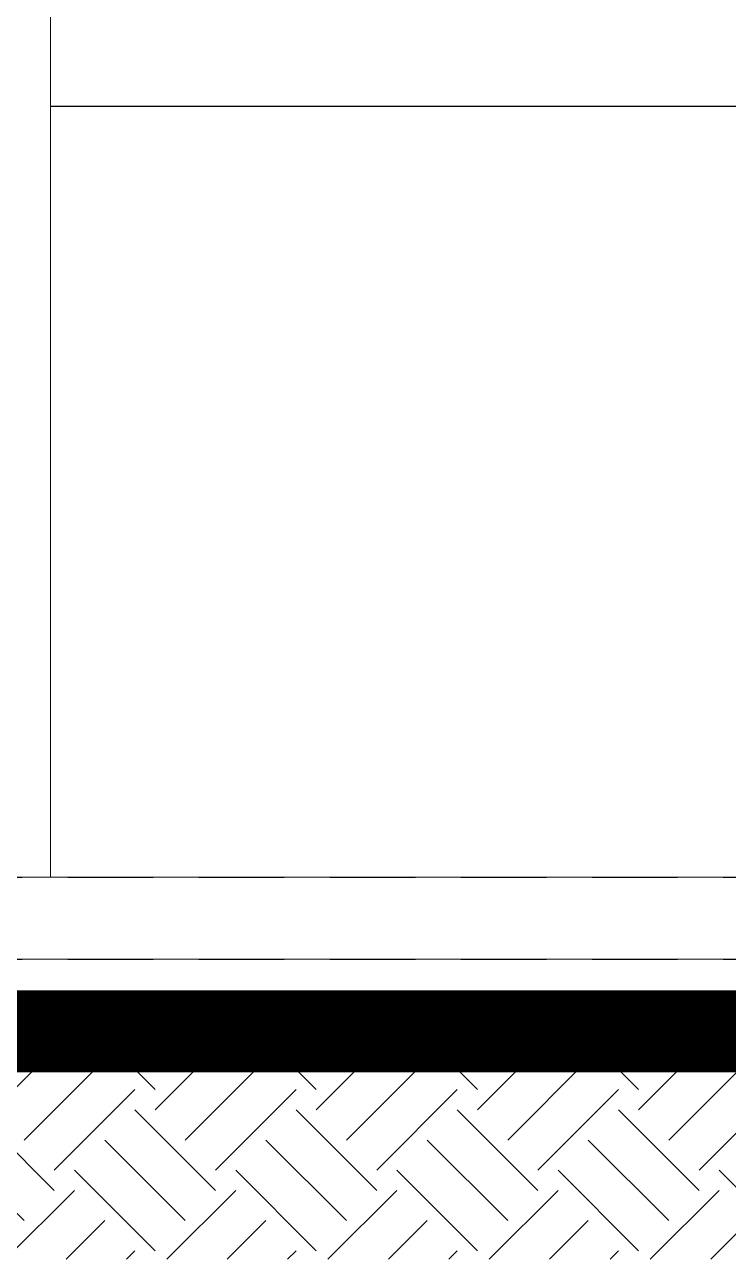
# Model space of a CAD drawing. Header units: metres. Extents: x -58 to 722, y -1100 to 345.
# Drawn here: x 238.596 to 240.14, y -501.524 to -498.816 of the extents above; entities that cross this region are included whole.
import ezdxf

# ---------------------------------------------------------------- set-up
doc = ezdxf.new("R2010")
doc.units = ezdxf.units.M
doc.header["$MEASUREMENT"] = 0
doc.linetypes.add('HIDDEN2', pattern=[0.1875, 0.125, -0.0625])
for name, color, linetype in [('FSR_ARQ_007PROYECCIONES', 200, 'HIDDEN2'), ('FSR_ARQ_010MUROBAJO', 33, 'Continuous'), ('FSR_ARQ_29PERFILES ACERO', 143, 'Continuous'), ('LOSA', 1, 'Continuous')]:
    doc.layers.add(name, color=color, linetype=linetype)
doc.layers.add('muro bajo', color=33, linetype='Continuous', lineweight=9)

msp = doc.modelspace()

# ---------------------------------------------------------------- hatches: boundary and pattern name
at = {"layer": 'FSR_ARQ_010MUROBAJO', "ltscale": 0.005}
h = msp.add_hatch(dxfattribs=at)
h.set_pattern_fill('EARTH', color=256, angle=45)
h.set_pattern_definition([(45, (36.78226, 8.14194), (0, 0.35355339), [0.25, -0.25]), (45, (36.71596, 8.20823), (0, 0.35355339), [0.25, -0.25]), (45, (36.64967, 8.27452), (0, 0.35355339), [0.25, -0.25]), (135, (36.64967, 8.31871), (-0.35355339, 3e-17), [0.25, -0.25]), (135, (36.71596, 8.385), (-0.35355339, 3e-17), [0.25, -0.25]), (135, (36.78226, 8.4513), (-0.35355339, 3e-17), [0.25, -0.25])])
h.paths.add_polyline_path([(245.0873, -501.5236), (245.0873, -501.0236), (236.1998, -501.0236), (236.1998, -501.5236)])

# ---------------------------------------------------------------- linework, layer by layer
at = {"layer": 'FSR_ARQ_007PROYECCIONES', "ltscale": 1.5}
for p, q in [((231.5034, -500.6854), (248.5346, -500.6854)), ((231.5034, -500.8654), (248.5346, -500.8654))]:
    msp.add_line(p, q, dxfattribs=at)
at = {"layer": 'FSR_ARQ_29PERFILES ACERO', "ltscale": 0.005}
msp.add_lwpolyline([(240.5032, -498.9958), (238.6532, -498.9958)], dxfattribs=at)
at = {"layer": 'LOSA', "ltscale": 0.005, "const_width": 0.18}
msp.add_lwpolyline([(236.1998, -501.0236), (245.0873, -501.0236)], dxfattribs=at)
at = {"layer": 'muro bajo', "ltscale": 0.005}
for points in [[(238.6532, -500.6854), (238.6532, -498.1054)], [(244.7532, -500.6854), (236.8532, -500.6854)], [(248.9897, -500.8654), (231.2215, -500.8654)]]:
    msp.add_lwpolyline(points, dxfattribs=at)

doc.saveas('drawing.dxf')
